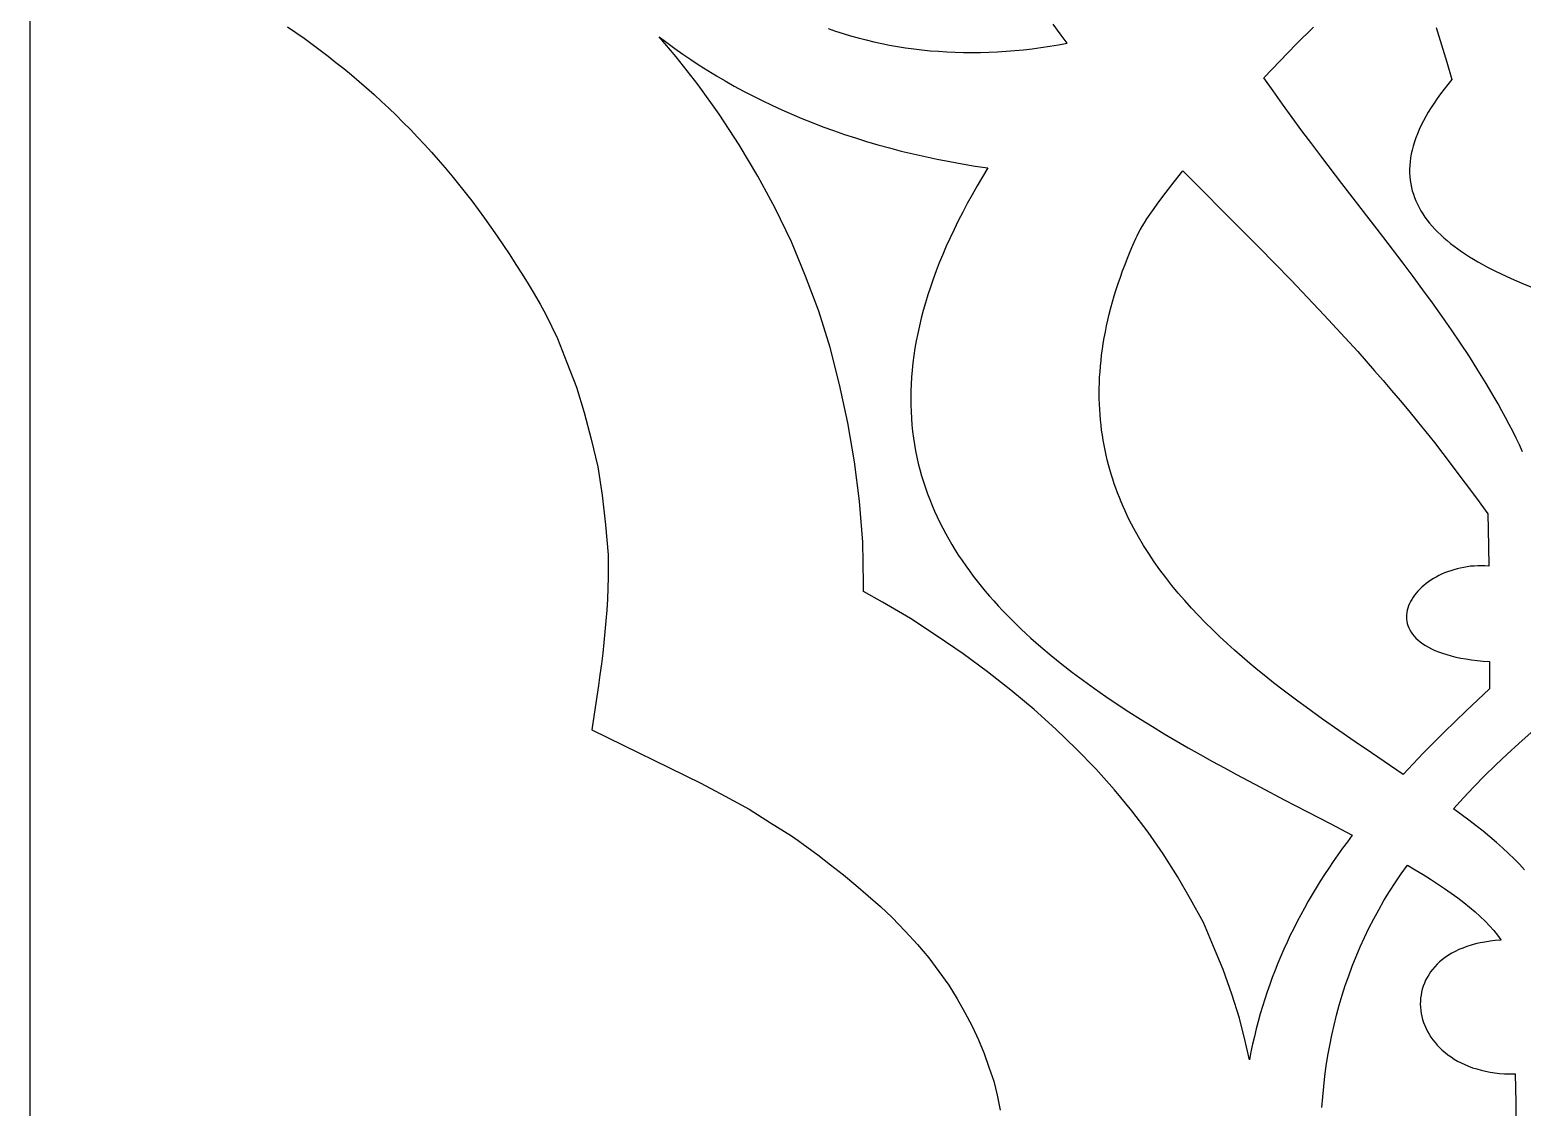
# Model space of a CAD drawing. Extents: x -93 to -15, y -116 to 130.
# Drawn here: x -93.41 to -54.61, y -70.16 to -42.17 of the extents above; entities that cross this region are included whole.
import ezdxf

# ---------------------------------------------------------------- set-up
doc = ezdxf.new("R2010")
doc.units = 0
doc.header["$MEASUREMENT"] = 0
doc.layers.add('LAYER_1', color=18, linetype='CONTINUOUS')

msp = doc.modelspace()

# ---------------------------------------------------------------- linework, layer by layer
at = {"layer": 'LAYER_1'}
for points in [[(-93.406, -115.733), (-14.697, -115.733), (-14.697, 130.253), (-93.406, 130.253)], [(-59.032, -63.097), (-59.159, -63.267), (-59.284, -63.437), (-59.405, -63.607), (-59.524, -63.777), (-59.64, -63.949), (-59.753, -64.12), (-59.863, -64.292), (-59.97, -64.465), (-60.074, -64.639), (-60.176, -64.813), (-60.275, -64.988), (-60.371, -65.164), (-60.464, -65.341), (-60.554, -65.518), (-60.642, -65.697), (-60.727, -65.877), (-60.809, -66.057), (-60.888, -66.239), (-60.964, -66.422), (-61.038, -66.606), (-61.109, -66.792), (-61.177, -66.979), (-61.242, -67.167), (-61.304, -67.357), (-61.364, -67.548), (-61.421, -67.74), (-61.475, -67.935), (-61.526, -68.13), (-61.575, -68.328), (-61.621, -68.527), (-61.664, -68.728), (-61.704, -68.931), (-61.806, -68.48), (-61.965, -67.848), (-62.159, -67.228), (-62.385, -66.587), (-62.635, -65.986), (-62.901, -65.364), (-63.234, -64.762), (-63.572, -64.169), (-63.946, -63.584), (-64.34, -63.021), (-64.759, -62.466), (-65.21, -61.919), (-65.696, -61.374), (-66.208, -60.856), (-66.74, -60.339), (-67.303, -59.83), (-67.902, -59.332), (-68.511, -58.852), (-69.146, -58.381), (-69.821, -57.929), (-70.512, -57.469), (-71.239, -57.046), (-71.735, -56.763), (-71.735, -56.556), (-71.756, -55.482), (-71.838, -54.419), (-71.971, -53.393), (-72.14, -52.386), (-72.36, -51.388), (-72.606, -50.429), (-72.897, -49.478), (-73.24, -48.575), (-73.609, -47.681), (-74.028, -46.805), (-74.484, -45.977), (-74.965, -45.158), (-75.487, -44.368), (-76.03, -43.606), (-76.608, -42.872), (-77.048, -42.354), (-76.848, -42.505), (-76.643, -42.655), (-76.435, -42.802), (-76.222, -42.947), (-76.005, -43.089), (-75.784, -43.229), (-75.558, -43.367), (-75.328, -43.501), (-75.094, -43.634), (-74.856, -43.763), (-74.613, -43.89), (-74.366, -44.013), (-74.115, -44.134), (-73.859, -44.252), (-73.599, -44.366), (-73.335, -44.477), (-73.066, -44.585), (-72.793, -44.69), (-72.515, -44.791), (-72.233, -44.889), (-71.947, -44.983), (-71.656, -45.073), (-71.361, -45.16), (-71.061, -45.243), (-70.757, -45.322), (-70.448, -45.397), (-70.135, -45.468), (-69.817, -45.535), (-69.495, -45.598), (-69.168, -45.657), (-68.837, -45.711), (-68.501, -45.761), (-68.644, -45.996), (-68.781, -46.228), (-68.912, -46.458), (-69.038, -46.687), (-69.158, -46.913), (-69.273, -47.137), (-69.382, -47.359), (-69.486, -47.579), (-69.584, -47.796), (-69.677, -48.012), (-69.765, -48.226), (-69.848, -48.437), (-69.925, -48.647), (-69.997, -48.855), (-70.065, -49.06), (-70.127, -49.264), (-70.184, -49.466), (-70.237, -49.665), (-70.284, -49.863), (-70.327, -50.059), (-70.365, -50.253), (-70.399, -50.445), (-70.428, -50.636), (-70.452, -50.824), (-70.472, -51.011), (-70.487, -51.195), (-70.498, -51.378), (-70.505, -51.56), (-70.508, -51.739), (-70.506, -51.917), (-70.5, -52.093), (-70.49, -52.267), (-70.476, -52.439), (-70.459, -52.61), (-70.437, -52.779), (-70.411, -52.946), (-70.381, -53.112), (-70.348, -53.276), (-70.311, -53.438), (-70.271, -53.599), (-70.226, -53.758), (-70.179, -53.916), (-70.128, -54.072), (-70.073, -54.226), (-70.015, -54.379), (-69.954, -54.53), (-69.889, -54.68), (-69.821, -54.829), (-69.751, -54.975), (-69.677, -55.121), (-69.6, -55.265), (-69.52, -55.407), (-69.437, -55.548), (-69.351, -55.688), (-69.263, -55.826), (-69.172, -55.963), (-69.078, -56.098), (-68.981, -56.232), (-68.882, -56.365), (-68.78, -56.496), (-68.676, -56.626), (-68.57, -56.755), (-68.461, -56.883), (-68.35, -57.009), (-68.236, -57.134), (-68.121, -57.257), (-68.003, -57.38), (-67.883, -57.501), (-67.762, -57.621), (-67.638, -57.74), (-67.512, -57.858), (-67.385, -57.974), (-67.124, -58.204), (-66.857, -58.429), (-66.584, -58.65), (-66.305, -58.867), (-66.021, -59.079), (-65.731, -59.288), (-65.438, -59.492), (-65.14, -59.693), (-64.838, -59.89), (-64.534, -60.084), (-64.227, -60.274), (-63.917, -60.461), (-63.606, -60.645), (-63.294, -60.825), (-62.981, -61.003), (-62.667, -61.178), (-62.353, -61.35), (-62.04, -61.52), (-61.417, -61.852), (-60.801, -62.174), (-60.195, -62.489), (-59.605, -62.796)], [(-55.46, -59.295), (-55.767, -59.579), (-56.066, -59.861), (-56.358, -60.141), (-56.643, -60.418), (-56.92, -60.695), (-57.189, -60.969), (-57.452, -61.242), (-57.707, -61.515), (-58.532, -60.958), (-58.953, -60.671), (-59.379, -60.379), (-59.805, -60.079), (-60.231, -59.773), (-60.444, -59.617), (-60.655, -59.459), (-60.865, -59.299), (-61.074, -59.136), (-61.281, -58.972), (-61.487, -58.805), (-61.69, -58.636), (-61.891, -58.465), (-62.09, -58.291), (-62.285, -58.115), (-62.478, -57.936), (-62.667, -57.754), (-62.852, -57.57), (-63.034, -57.383), (-63.212, -57.194), (-63.385, -57.001), (-63.554, -56.805), (-63.718, -56.607), (-63.876, -56.405), (-64.03, -56.2), (-64.178, -55.992), (-64.32, -55.781), (-64.456, -55.566), (-64.586, -55.348), (-64.709, -55.126), (-64.826, -54.901), (-64.881, -54.787), (-64.935, -54.672), (-64.987, -54.557), (-65.037, -54.44), (-65.085, -54.322), (-65.132, -54.204), (-65.176, -54.084), (-65.219, -53.964), (-65.259, -53.843), (-65.297, -53.72), (-65.334, -53.597), (-65.368, -53.473), (-65.4, -53.347), (-65.43, -53.221), (-65.457, -53.094), (-65.483, -52.965), (-65.506, -52.836), (-65.527, -52.705), (-65.546, -52.574), (-65.562, -52.441), (-65.576, -52.308), (-65.587, -52.173), (-65.596, -52.037), (-65.603, -51.9), (-65.607, -51.763), (-65.608, -51.624), (-65.607, -51.483), (-65.604, -51.342), (-65.597, -51.2), (-65.588, -51.056), (-65.577, -50.912), (-65.562, -50.766), (-65.545, -50.619), (-65.525, -50.471), (-65.503, -50.321), (-65.477, -50.171), (-65.449, -50.019), (-65.417, -49.866), (-65.383, -49.712), (-65.346, -49.557), (-65.306, -49.4), (-65.263, -49.243), (-65.216, -49.084), (-65.167, -48.923), (-65.114, -48.762), (-65.059, -48.599), (-65, -48.435), (-64.938, -48.27), (-64.873, -48.103), (-64.804, -47.935), (-64.732, -47.766), (-64.657, -47.596), (-64.624, -47.526), (-64.585, -47.449), (-64.54, -47.367), (-64.488, -47.279), (-64.431, -47.186), (-64.368, -47.087), (-64.224, -46.874), (-64.058, -46.641), (-63.87, -46.39), (-63.662, -46.121), (-63.434, -45.836), (-61.867, -47.409), (-61.457, -47.823), (-61.041, -48.246), (-60.62, -48.68), (-60.193, -49.125), (-59.762, -49.582), (-59.328, -50.051), (-58.89, -50.534), (-58.45, -51.032), (-58.228, -51.286), (-58.007, -51.544), (-57.785, -51.806), (-57.563, -52.072), (-57.34, -52.342), (-57.118, -52.616), (-56.895, -52.894), (-56.673, -53.177), (-56.092, -53.949), (-55.8, -54.344), (-55.511, -54.749), (-55.5, -55.155), (-55.492, -55.599), (-55.485, -56.104), (-55.581, -56.099), (-55.676, -56.097), (-55.77, -56.098), (-55.863, -56.103), (-55.955, -56.111), (-56.045, -56.123), (-56.134, -56.138), (-56.222, -56.155), (-56.307, -56.176), (-56.391, -56.199), (-56.473, -56.225), (-56.554, -56.253), (-56.632, -56.284), (-56.708, -56.317), (-56.781, -56.353), (-56.852, -56.39), (-56.921, -56.43), (-56.987, -56.472), (-57.051, -56.515), (-57.112, -56.56), (-57.17, -56.607), (-57.225, -56.655), (-57.276, -56.705), (-57.325, -56.755), (-57.37, -56.807), (-57.412, -56.86), (-57.45, -56.914), (-57.485, -56.969), (-57.516, -57.025), (-57.544, -57.081), (-57.567, -57.137), (-57.586, -57.194), (-57.601, -57.252), (-57.612, -57.309), (-57.619, -57.367), (-57.621, -57.425), (-57.619, -57.482), (-57.612, -57.539), (-57.6, -57.596), (-57.584, -57.652), (-57.562, -57.708), (-57.536, -57.764), (-57.504, -57.818), (-57.467, -57.871), (-57.425, -57.924), (-57.377, -57.975), (-57.324, -58.025), (-57.264, -58.074), (-57.2, -58.122), (-57.129, -58.168), (-57.052, -58.212), (-56.97, -58.254), (-56.881, -58.295), (-56.785, -58.334), (-56.684, -58.37), (-56.576, -58.405), (-56.461, -58.437), (-56.34, -58.467), (-56.211, -58.494), (-56.076, -58.518), (-55.934, -58.54), (-55.785, -58.559), (-55.629, -58.575), (-55.465, -58.588)]]:
    msp.add_lwpolyline(points, close=True, dxfattribs=at)
for points in [[(-86.707, -42.095), (-86.492, -42.243), (-86.279, -42.393), (-86.069, -42.546), (-85.86, -42.701), (-85.654, -42.858), (-85.45, -43.018), (-85.247, -43.18), (-85.047, -43.345), (-84.848, -43.512), (-84.652, -43.683), (-84.457, -43.856), (-84.265, -44.032), (-84.074, -44.211), (-83.885, -44.394), (-83.698, -44.579), (-83.512, -44.767), (-83.329, -44.959), (-83.147, -45.154), (-82.967, -45.352), (-82.788, -45.554), (-82.612, -45.759), (-82.436, -45.968), (-82.263, -46.18), (-82.091, -46.396), (-81.921, -46.616), (-81.752, -46.84), (-81.585, -47.067), (-81.419, -47.299), (-81.255, -47.535), (-81.092, -47.774), (-80.931, -48.018), (-80.771, -48.266), (-80.612, -48.518), (-80.455, -48.775), (-80.299, -49.036), (-80.144, -49.302), (-79.991, -49.572), (-79.694, -50.194), (-79.448, -50.814), (-79.198, -51.454), (-78.993, -52.114), (-78.814, -52.809), (-78.64, -53.525), (-78.527, -54.259), (-78.44, -55.031), (-78.374, -55.811), (-78.371, -56.105), (-78.374, -56.394), (-78.381, -56.681), (-78.394, -56.966), (-78.41, -57.248), (-78.431, -57.529), (-78.456, -57.809), (-78.484, -58.089), (-78.515, -58.368), (-78.549, -58.648), (-78.586, -58.929), (-78.625, -59.211), (-78.708, -59.781), (-78.796, -60.362), (-75.963, -61.741), (-75.328, -62.08), (-74.709, -62.419), (-74.156, -62.776), (-73.609, -63.115), (-73.437, -63.235), (-73.266, -63.357), (-72.926, -63.607), (-72.591, -63.864), (-72.26, -64.127), (-71.934, -64.396), (-71.613, -64.67), (-71.298, -64.949), (-70.988, -65.233), (-70.65, -65.591), (-70.333, -65.94), (-70.041, -66.286), (-69.78, -66.635), (-69.519, -66.993), (-69.304, -67.35), (-69.1, -67.699), (-68.91, -68.056), (-68.746, -68.414), (-68.603, -68.771), (-68.48, -69.12), (-68.352, -69.487), (-68.265, -69.853), (-68.183, -70.239)], [(-72.657, -42.136), (-72.464, -42.204), (-72.268, -42.268), (-72.07, -42.329), (-71.871, -42.385), (-71.67, -42.437), (-71.467, -42.486), (-71.263, -42.53), (-71.057, -42.571), (-70.849, -42.607), (-70.64, -42.64), (-70.429, -42.669), (-70.217, -42.694), (-70.004, -42.715), (-69.789, -42.732), (-69.573, -42.745), (-69.356, -42.754), (-69.137, -42.76), (-68.917, -42.761), (-68.697, -42.759), (-68.475, -42.753), (-68.252, -42.743), (-68.028, -42.729), (-67.803, -42.711), (-67.578, -42.69), (-67.351, -42.664), (-67.124, -42.635), (-66.896, -42.602), (-66.667, -42.565), (-66.438, -42.524), (-66.625, -42.274), (-66.805, -42.024)], [(-54.603, -53.137), (-54.686, -52.959), (-54.772, -52.78), (-54.86, -52.602), (-54.951, -52.425), (-55.045, -52.247), (-55.141, -52.07), (-55.239, -51.893), (-55.34, -51.717), (-55.547, -51.364), (-55.763, -51.013), (-55.987, -50.663), (-56.217, -50.314), (-56.454, -49.965), (-56.696, -49.617), (-56.943, -49.27), (-57.195, -48.924), (-57.451, -48.578), (-57.71, -48.233), (-58.235, -47.543), (-59.298, -46.168), (-59.825, -45.481), (-60.085, -45.138), (-60.342, -44.794), (-60.596, -44.45), (-60.846, -44.106), (-61.091, -43.762), (-61.33, -43.417), (-60.916, -42.986), (-60.485, -42.547), (-60.037, -42.103)], [(-56.854, -42.11), (-56.713, -42.559), (-56.576, -43.011), (-56.442, -43.465), (-56.546, -43.59), (-56.644, -43.714), (-56.737, -43.836), (-56.824, -43.957), (-56.906, -44.077), (-56.983, -44.194), (-57.055, -44.311), (-57.122, -44.426), (-57.183, -44.54), (-57.239, -44.652), (-57.291, -44.763), (-57.337, -44.872), (-57.379, -44.98), (-57.416, -45.087), (-57.447, -45.192), (-57.474, -45.296), (-57.497, -45.399), (-57.514, -45.5), (-57.527, -45.6), (-57.536, -45.699), (-57.54, -45.797), (-57.539, -45.893), (-57.534, -45.988), (-57.524, -46.082), (-57.51, -46.174), (-57.492, -46.266), (-57.47, -46.356), (-57.443, -46.445), (-57.412, -46.533), (-57.377, -46.62), (-57.338, -46.705), (-57.294, -46.79), (-57.247, -46.873), (-57.196, -46.955), (-57.141, -47.037), (-57.082, -47.117), (-57.019, -47.196), (-56.953, -47.274), (-56.882, -47.351), (-56.808, -47.427), (-56.731, -47.502), (-56.65, -47.576), (-56.565, -47.649), (-56.477, -47.721), (-56.385, -47.792), (-56.29, -47.862), (-56.191, -47.931), (-56.09, -48), (-55.985, -48.067), (-55.876, -48.134), (-55.765, -48.199), (-55.65, -48.264), (-55.533, -48.328), (-55.412, -48.391), (-55.288, -48.454), (-55.161, -48.515), (-54.899, -48.636), (-54.626, -48.753), (-54.342, -48.868)], [(-54.555, -63.995), (-54.684, -63.853), (-54.823, -63.711), (-54.969, -63.569), (-55.123, -63.426), (-55.285, -63.283), (-55.455, -63.139), (-55.631, -62.995), (-55.814, -62.849), (-56.004, -62.704), (-56.2, -62.557), (-56.401, -62.409), (-56.142, -62.124), (-55.872, -61.839), (-55.593, -61.556), (-55.305, -61.273), (-55.006, -60.991), (-54.697, -60.71), (-54.377, -60.43)], [(-59.821, -70.167), (-59.8, -69.896), (-59.774, -69.626), (-59.743, -69.357), (-59.706, -69.089), (-59.664, -68.823), (-59.617, -68.558), (-59.563, -68.294), (-59.504, -68.032), (-59.44, -67.772), (-59.37, -67.513), (-59.294, -67.256), (-59.212, -67), (-59.124, -66.747), (-59.031, -66.496), (-58.931, -66.246), (-58.826, -65.999), (-58.714, -65.754), (-58.597, -65.511), (-58.473, -65.27), (-58.343, -65.032), (-58.207, -64.796), (-58.065, -64.562), (-57.916, -64.331), (-57.761, -64.103), (-57.599, -63.878), (-57.393, -63.999), (-57.192, -64.12), (-56.998, -64.241), (-56.811, -64.361), (-56.63, -64.482), (-56.457, -64.602), (-56.291, -64.722), (-56.132, -64.843), (-55.981, -64.963), (-55.839, -65.084), (-55.704, -65.205), (-55.579, -65.326), (-55.462, -65.448), (-55.354, -65.57), (-55.256, -65.693), (-55.211, -65.755), (-55.168, -65.817), (-55.173, -65.826), (-55.314, -65.836), (-55.45, -65.851), (-55.581, -65.871), (-55.707, -65.894), (-55.827, -65.922), (-55.943, -65.954), (-56.053, -65.989), (-56.159, -66.028), (-56.26, -66.07), (-56.355, -66.116), (-56.446, -66.165), (-56.532, -66.216), (-56.613, -66.271), (-56.689, -66.328), (-56.76, -66.388), (-56.826, -66.45), (-56.888, -66.514), (-56.944, -66.581), (-56.996, -66.649), (-57.044, -66.72), (-57.086, -66.791), (-57.124, -66.865), (-57.157, -66.939), (-57.186, -67.015), (-57.21, -67.092), (-57.23, -67.17), (-57.244, -67.248), (-57.255, -67.327), (-57.26, -67.407), (-57.262, -67.487), (-57.259, -67.567), (-57.251, -67.647), (-57.239, -67.726), (-57.222, -67.806), (-57.202, -67.885), (-57.177, -67.963), (-57.147, -68.041), (-57.113, -68.117), (-57.075, -68.193), (-57.033, -68.267), (-56.986, -68.341), (-56.935, -68.412), (-56.88, -68.482), (-56.821, -68.55), (-56.758, -68.616), (-56.691, -68.68), (-56.619, -68.742), (-56.543, -68.801), (-56.464, -68.858), (-56.38, -68.912), (-56.292, -68.963), (-56.201, -69.011), (-56.105, -69.056), (-56.006, -69.098), (-55.902, -69.136), (-55.795, -69.17), (-55.684, -69.201), (-55.569, -69.228), (-55.45, -69.251), (-55.327, -69.269), (-55.201, -69.284), (-55.071, -69.293), (-54.937, -69.298), (-54.8, -69.299), (-54.787, -69.67), (-54.779, -70.041), (-54.776, -70.412)]]:
    msp.add_lwpolyline(points, dxfattribs=at)

doc.saveas('drawing.dxf')
